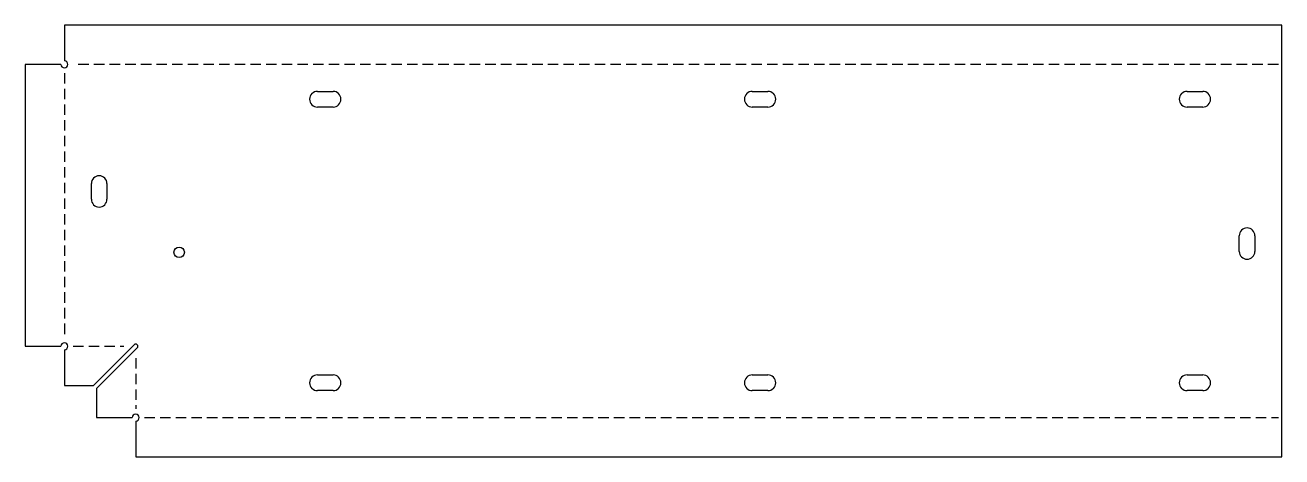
# Model space of a CAD drawing. Header units: millimetres. Extents: x -23 to 700, y -23 to 226.
import ezdxf

# ---------------------------------------------------------------- set-up
doc = ezdxf.new("R2010")
doc.units = ezdxf.units.MM
doc.linetypes.add('DASHED', pattern=[9, 6, -3])
doc.layers.get('0').update_dxf_attribs({"linetype": 'CONTINUOUS'})

msp = doc.modelspace()

# ---------------------------------------------------------------- linework, layer by layer
at = {"linetype": 'CONTINUOUS'}
for p, q in [((700, 225.562), (0, 225.562)), ((0, 225.562), (0, 205)), ((700, 203), (700, 225.562)), ((-2, 203), (-22.562, 203)), ((-22.562, 203), (-22.562, 41)), ((700, 0), (700, 203)), ((145.5, 187.5), (154.5, 187.5)), ((395.5, 187.5), (404.5, 187.5)), ((645.5, 187.5), (654.5, 187.5)), ((154.5, 178.5), (145.5, 178.5)), ((404.5, 178.5), (395.5, 178.5)), ((654.5, 178.5), (645.5, 178.5)), ((15.5, 125.5), (15.5, 134.5)), ((24.5, 134.5), (24.5, 125.5)), ((675.5, 95.5), (675.5, 104.5)), ((684.5, 104.5), (684.5, 95.5)), ((-22.562, 41), (-2, 41)), ((0, 39), (0, 18.438)), ((16.6702, 18.438), (40.1161, 41.8839)), ((41.8839, 40.1161), (18.438, 16.6702)), ((145.5, 24.5), (154.5, 24.5)), ((395.5, 24.5), (404.5, 24.5)), ((645.5, 24.5), (654.5, 24.5)), ((0, 18.438), (16.6702, 18.438)), ((18.438, 16.6702), (18.438, 0)), ((154.5, 15.5), (145.5, 15.5)), ((404.5, 15.5), (395.5, 15.5)), ((654.5, 15.5), (645.5, 15.5)), ((18.438, 0), (39, 0)), ((700, -22.562), (700, 0)), ((41, -2), (41, -22.562)), ((41, -22.562), (700, -22.562))]:
    msp.add_line(p, q, dxfattribs=at)
at = {"linetype": 'DASHED'}
for p, q in [((698, 203), (5, 203)), ((0, 198), (0, 46)), ((5, 41), (34.2322, 41)), ((41, 34.2322), (41, 5)), ((46, 0), (698, 0))]:
    msp.add_line(p, q, dxfattribs=at)
at = {"linetype": 'CONTINUOUS'}
msp.add_circle((66, 95), 3, dxfattribs=at)
for centre, radius, start, end in [((0, 203), 2, 180, 90), ((145.5, 183), 4.5, 90, 270), ((154.5, 183), 4.5, -90, 90), ((395.5, 183), 4.5, 90, 270), ((404.5, 183), 4.5, -90, 90), ((645.5, 183), 4.5, 90, 270), ((654.5, 183), 4.5, -90, 90), ((20, 134.5), 4.5, 0, 180), ((20, 125.5), 4.5, 180, 360), ((680, 104.5), 4.5, 0, 180), ((680, 95.5), 4.5, 180, 360), ((0, 41), 2, 270, 180), ((41, 41), 1.25, 315, 135), ((145.5, 20), 4.5, 90, 270), ((154.5, 20), 4.5, -90, 90), ((395.5, 20), 4.5, 90, 270), ((404.5, 20), 4.5, -90, 90), ((645.5, 20), 4.5, 90, 270), ((654.5, 20), 4.5, -90, 90), ((41, 0), 2, 270, 180)]:
    msp.add_arc(centre, radius, start, end, dxfattribs=at)

doc.saveas('drawing.dxf')
